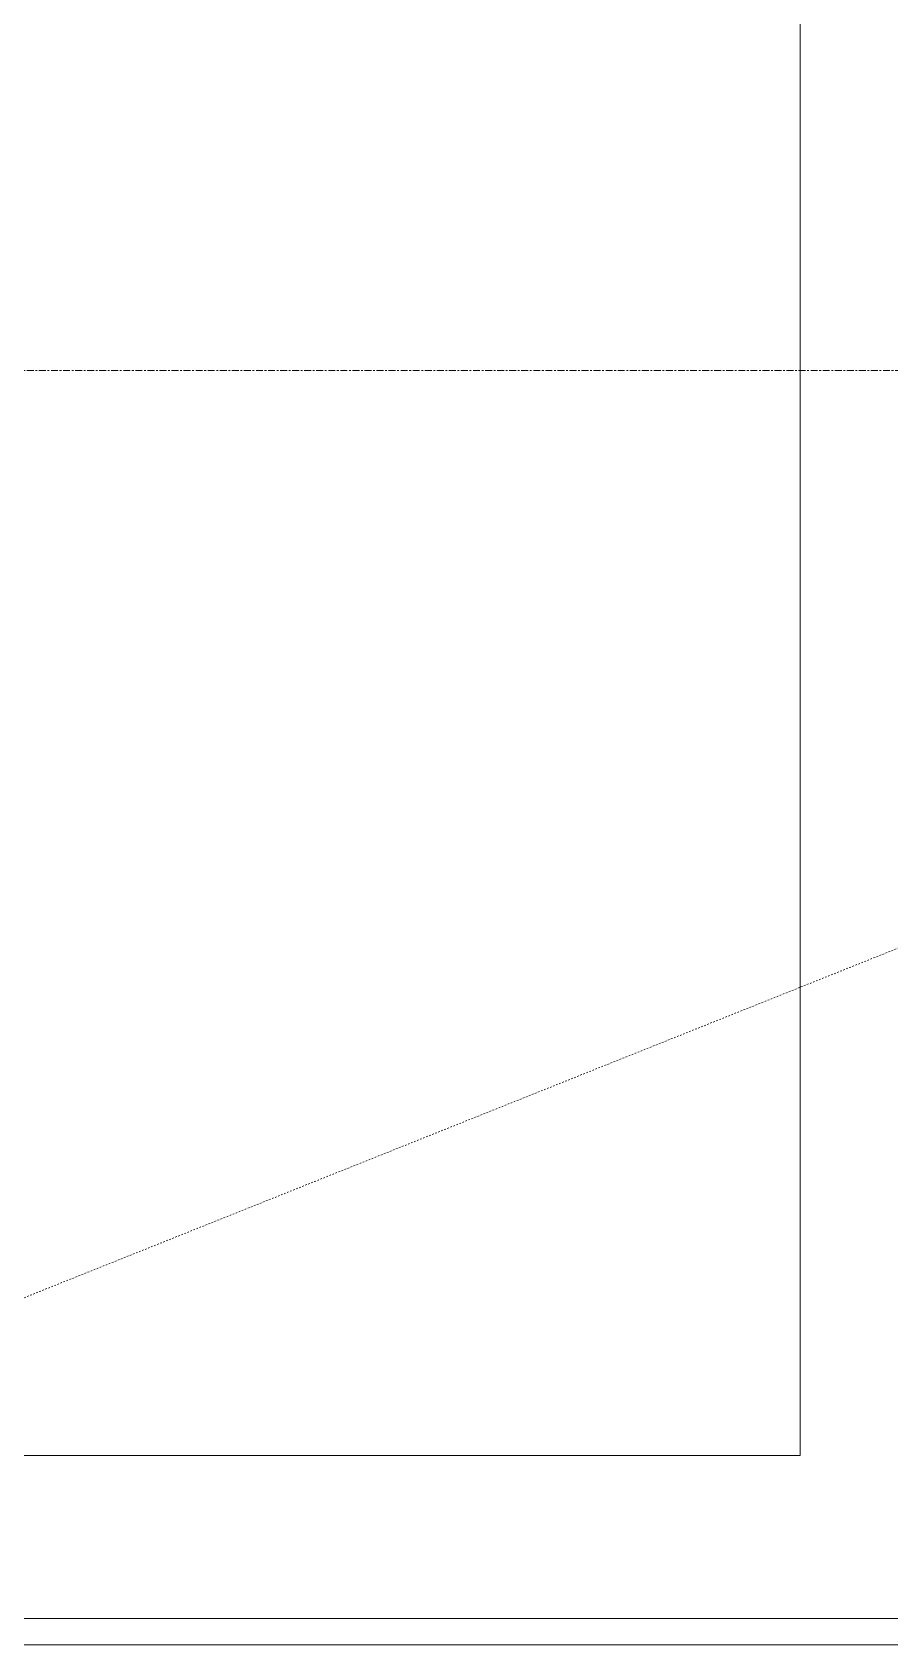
# Model space of a CAD drawing. Header units: millimetres. Extents: x 5356 to 209803, y -16346 to 109894.
# Drawn here: x 96367 to 97947, y 14888 to 17860 of the extents above; entities that cross this region are included whole.
import ezdxf

# ---------------------------------------------------------------- set-up
doc = ezdxf.new("R2010")
doc.units = ezdxf.units.MM
doc.linetypes.add('Dash', pattern=[6, 3, -3])
doc.linetypes.add('Grid Line', pattern=[22.225, 12.7, -3.175, 3.175, -3.175])
for name, color, linetype, lineweight in [('C-PRKG', 70, 'Continuous', 9), ('C-PRKG-HDLN', 70, 'Dash', 9), ('G-IMPT', 8, 'Continuous', 9), ('M-EQPM', 50, 'Continuous', 9), ('S-GRID-1', 1, 'Grid Line', 9)]:
    doc.layers.add(name, color=color, linetype=linetype, lineweight=lineweight)

# ---------------------------------------------------------------- blocks, each defined once
blk = doc.blocks.new('BAI XE PCCC - BAI XE PCCC-1477864-TKCS_MB ĐỊNH VỊ MỐC TỌA ĐỘ CÔNG TRÌNH')
at = {"layer": 'C-PRKG'}
blk.add_line((0, 0), (15000, 0), dxfattribs=at)
at = {"layer": 'C-PRKG-HDLN'}
blk.add_line((0, -6000), (15000, 0), dxfattribs=at)
blk = doc.blocks.new('TKTC_NAP THAM BE XLNT_260130 - TKTC_XREF_260130_NAP THAM BE XLNT_dwg-3399784-TKCS_MB ĐỊNH VỊ MỐC TỌA ĐỘ CÔNG TRÌNH')
at = {"layer": 'G-IMPT', "flags": 128}
for points in [[(83427.6, 20238.2), (98577.4, 20238.2), (98577.4, 14087.9), (83427.6, 14087.9)], [(92027.7, 19937.9), (95027.4, 19937.9), (95027.4, 14388.2), (92027.7, 14388.2)]]:
    blk.add_lwpolyline(points, close=True, dxfattribs=at)
blk = doc.blocks.new('TKTC_NAP THAM BE XLNT_260130 - NẮP THĂM BỂ XLNT-2335565-TKCS_MB ĐỊNH VỊ MỐC TỌA ĐỘ CÔNG TRÌNH')
blk.add_blockref('TKTC_NAP THAM BE XLNT_260130 - TKTC_XREF_260130_NAP THAM BE XLNT_dwg-3399784-TKCS_MB ĐỊNH VỊ MỐC TỌA ĐỘ CÔNG TRÌNH', (-83427.6, -14087.9))

msp = doc.modelspace()

# ---------------------------------------------------------------- linework, layer by layer
at = {"layer": 'S-GRID-1'}
msp.add_line((131551.8, 17236.9), (29351.8, 17236.9), dxfattribs=at)

# ---------------------------------------------------------------- block references
at = {"layer": 'C-PRKG', "rotation": 180}
msp.add_blockref('BAI XE PCCC - BAI XE PCCC-1477864-TKCS_MB ĐỊNH VỊ MỐC TỌA ĐỘ CÔNG TRÌNH', (109752.6, 14888.2), dxfattribs=at)
at = {"layer": 'M-EQPM'}
msp.add_blockref('TKTC_NAP THAM BE XLNT_260130 - NẮP THĂM BỂ XLNT-2335565-TKCS_MB ĐỊNH VỊ MỐC TỌA ĐỘ CÔNG TRÌNH', (86182.6, 14936.6), dxfattribs=at)

doc.saveas('drawing.dxf')
